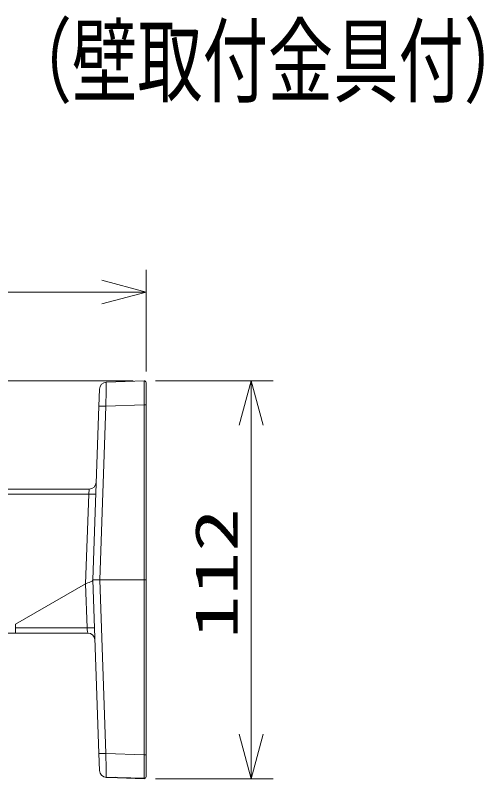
# Model space of a CAD drawing. Units: millimetres on the paper. Extents: x -63 to 65, y -59 to 59.
# Drawn here: x 34.8 to 61.16, y 16.33 to 59.3 of the extents above; entities that cross this region are included whole.
import ezdxf
from ezdxf.enums import TextEntityAlignment as Align

# ---------------------------------------------------------------- set-up
doc = ezdxf.new("R2010")
doc.units = ezdxf.units.MM
for name, color, linetype, lineweight in [('0-0_GAIKEI', 4, 'Continuous', 9), ('0-4_SUNPO', 7, 'Continuous', 9), ('0-5_0', 7, 'Continuous', 9)]:
    doc.layers.add(name, color=color, linetype=linetype, lineweight=lineweight)
doc.layers.add('0-1_MOJI1', color=7, linetype='Continuous')
doc.styles.add('ＭＳ ゴシック', font='')
doc.styles.get('ＭＳ ゴシック').set_extended_font_data('MS Gothic')

# ---------------------------------------------------------------- blocks, each defined once
blk = doc.blocks.new('_Open30')
at = {"layer": '0-5_0'}
blk.add_line((0, 0), (-1, 0), dxfattribs=at)
blk.add_lwpolyline([(-1, 0.2679), (0, 0), (-1, -0.2679)], dxfattribs=at)

msp = doc.modelspace()

# ---------------------------------------------------------------- linework, layer by layer
at = {"layer": '0-0_GAIKEI', "color": 7}
for p, q in [((42.059, 38.725), (39.923, 38.651)), ((39.537, 38.265), (39.503, 37.299)), ((42.162, 38.625), (42.162, 16.455)), ((39.162, 27.529), (39.503, 37.299)), ((21.737, 32.629), (38.954, 32.629)), ((39.162, 27.529), (39.503, 17.758)), ((4.873, 24.529), (38.881, 24.529)), ((39.537, 16.793), (39.503, 17.758)), ((40.263, 16.395), (39.923, 16.407)), ((40.263, 16.395), (40.548, 16.385)), ((42.059, 16.332), (40.548, 16.385)), ((42.162, 16.454), (42.162, 16.432))]:
    msp.add_line(p, q, dxfattribs=at)
at = {"layer": '0-0_GAIKEI'}
for p, q in [((39.548, 27.529), (39.889, 37.299)), ((42.059, 37.375), (39.889, 37.299)), ((42.059, 37.375), (42.059, 17.683)), ((38.931, 32.351), (22.799, 32.351)), ((38.754, 27.295), (38.931, 32.351)), ((38.931, 32.351), (38.954, 32.629)), ((42.162, 27.529), (39.162, 27.529)), ((39.162, 27.524), (39.162, 27.529)), ((39.548, 27.529), (39.889, 17.758)), ((38.754, 27.294), (34.802, 25.029)), ((38.754, 27.294), (38.754, 27.295)), ((34.802, 25.029), (34.802, 24.529)), ((34.794, 24.84), (34.802, 24.84)), ((42.059, 17.683), (39.889, 17.758)), ((40.548, 16.409), (42.058, 16.357)), ((40.548, 16.409), (40.548, 16.408)), ((40.548, 16.408), (42.059, 16.355)), ((42.159, 16.432), (42.162, 16.432))]:
    msp.add_line(p, q, dxfattribs=at)
for points in [[(42.059, 38.725), (42.059, 38.725), (42.058, 38.723), (42.057, 38.572), (42.059, 37.375)], [(39.923, 38.651), (39.923, 38.65), (39.922, 38.65), (39.922, 38.648), (39.92, 38.632), (39.914, 38.491), (39.905, 38.166), (39.889, 37.299)], [(39.162, 27.524), (39.159, 27.5), (39.15, 27.48), (39.136, 27.462), (39.116, 27.445), (39.092, 27.431), (39.032, 27.404), (38.958, 27.377), (38.878, 27.349), (38.795, 27.315), (38.754, 27.295)], [(38.754, 27.294), (38.84, 24.818), (34.802, 24.818)], [(39.923, 16.407), (39.923, 16.407), (39.922, 16.408), (39.922, 16.409), (39.92, 16.426), (39.914, 16.567), (39.905, 16.892), (39.889, 17.758)], [(42.059, 17.683), (42.057, 16.563), (42.058, 16.357)], [(40.548, 16.409), (40.456, 16.41), (40.398, 16.407), (40.303, 16.398), (40.263, 16.395)], [(40.548, 16.408), (40.403, 16.406), (40.295, 16.396), (40.263, 16.395)]]:
    msp.add_lwpolyline(points, dxfattribs=at)
at = {"layer": '0-0_GAIKEI', "color": 7}
for centre, radius, start, end in [((42.062, 38.625), 0.1, 0, 92), ((39.937, 38.251), 0.4, 92, 178), ((38.954, 33.029), 0.4, 270, 358), ((39.937, 16.807), 0.4, 182, 268), ((42.062, 16.432), 0.1, 268, 0)]:
    msp.add_arc(centre, radius, start, end, dxfattribs=at)
at = {"layer": '0-0_GAIKEI'}
for centre, radius, start, end in [((38.881, 24.129), 0.4, 2, 90), ((42.063, 16.456), 0.0992, 267.1247, 359.3761), ((42.062, 16.455), 0.1, 268.0133, 0)]:
    msp.add_arc(centre, radius, start, end, dxfattribs=at)
for centre, major_axis, ratio, start_param, end_param in [((39.903, 37.285), (-0.4, 0.014), 0.033683, 4.748472, 6.283185), ((42.062, 37.371), (0.1, 0), 0.034921, 6.283185, 7.888867), ((38.931, 32.367), (0.4, -0.014), 0.039162, 4.713757, 6.283185), ((38.857, 24.804), (-0.4, -0.014), 0.036391, 3.141593, 4.75362), ((38.856, 24.829), (0.025, -0.3), 0.056277, 4.742699, 6.278585), ((39.903, 17.772), (0.4, 0.014), 0.033683, 3.141593, 4.676306), ((42.062, 17.686), (0.1, 0), 0.034921, 4.677504, 6.283185), ((40.552, 16.485), (0.0035, 0.0999), 0.034878, 3.141593, 3.824947), ((42.062, 16.455), (-0.0035, -0.0999), 0.034879, 6.095611, 6.283185), ((42.062, 16.432), (0.0035, 0.0999), 0.034878, 3.141593, 3.831097)]:
    msp.add_ellipse(centre, major_axis=major_axis, ratio=ratio, start_param=start_param, end_param=end_param, dxfattribs=at)
at = {"layer": '0-4_SUNPO'}
for p, q in [((42.162, 39.249), (42.162, 44.974)), ((7.073, 43.724), (39.662, 43.724)), ((41.433, 38.723), (-1.677, 38.723)), ((42.684, 38.724), (49.319, 38.724)), ((48.069, 36.224), (48.069, 18.831)), ((42.684, 16.331), (49.319, 16.331))]:
    msp.add_line(p, q, dxfattribs=at)

# ---------------------------------------------------------------- block references
at = {"layer": '0-4_SUNPO', "xscale": 2.5, "yscale": 2.5}
msp.add_blockref('_Open30', (42.162, 43.724), dxfattribs=at)
for p, rotation in [((48.069, 38.724), 90), ((48.069, 16.331), 270)]:
    msp.add_blockref('_Open30', p, dxfattribs=dict(at, rotation=rotation))

# ---------------------------------------------------------------- texts
at = {"layer": '0-1_MOJI1', "style": 'ＭＳ ゴシック', "width": 0.7}
msp.add_text('屋内４ＭＰドームＡＩカメラ：ＩＲＬＥＤ（壁取付金具付）', height=3.849, dxfattribs=at).set_placement((-35.513, 53.651), align=Align.BOTTOM_LEFT)
at = {"layer": '0-4_SUNPO', "style": 'ＭＳ ゴシック', "width": 1.5}
msp.add_text('112', height=2.405, rotation=90, dxfattribs=at).set_placement((48.032, 24.194), align=Align.BOTTOM_LEFT)

doc.saveas('drawing.dxf')
